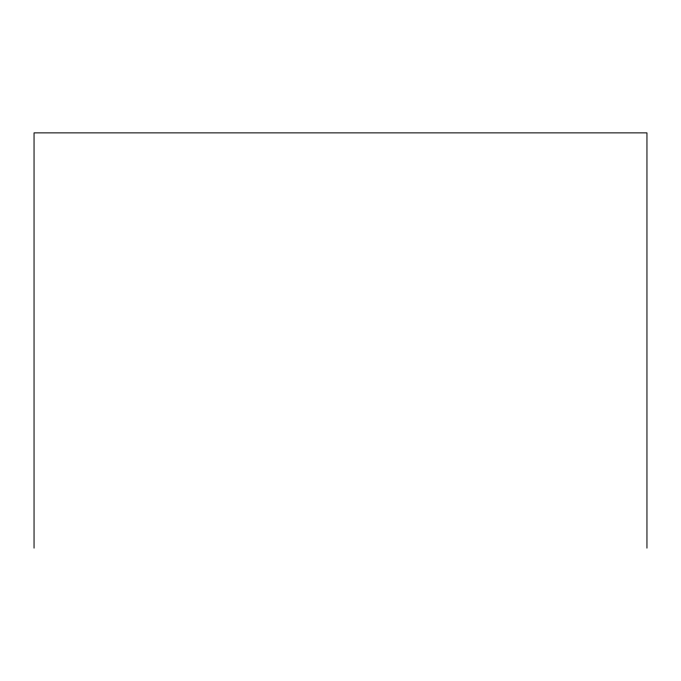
<?xml version="1.0" encoding="UTF-8"?>
<svg xmlns="http://www.w3.org/2000/svg" width="681" height="681" viewBox="0 0 681 681"><rect width="100%" height="100%" fill="white"/><g stroke="black" fill="none" stroke-linecap="round" stroke-linejoin="round"><path stroke-width="1.02" d="M646.95 548.128L646.95 132.872L34.05 132.872L34.05 548.128"/></g></svg>
